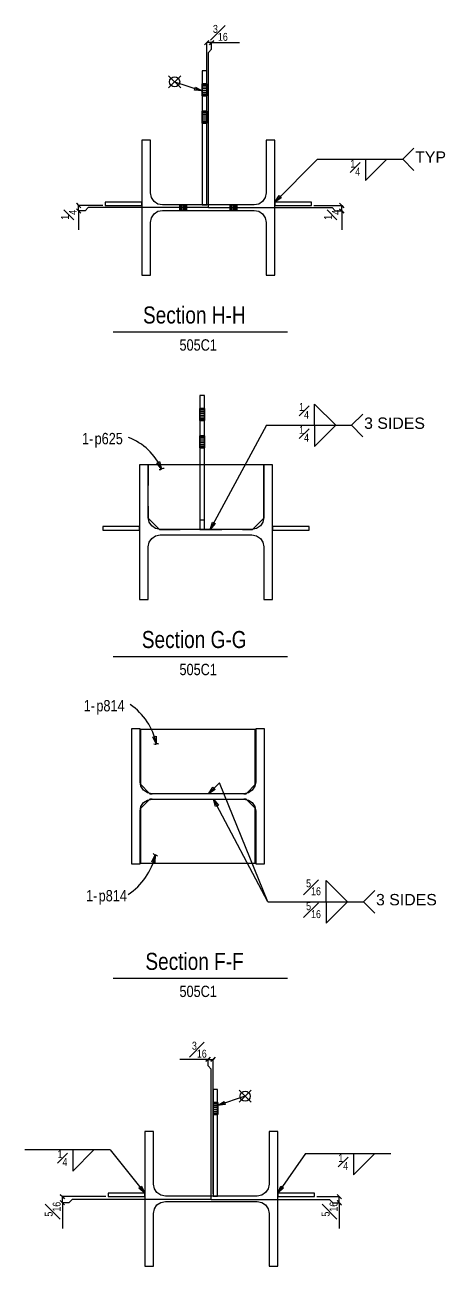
# Model space of a CAD drawing. Extents: x -282 to 52, y -129 to 139.
# Drawn here: x 5.5 to 51.3, y -7.7 to 127.7 of the extents above; entities that cross this region are included whole.
import ezdxf
from ezdxf.enums import TextEntityAlignment as Align

# ---------------------------------------------------------------- set-up
doc = ezdxf.new("R2010")
doc.units = 0
doc.header["$LTSCALE"] = 112.931405
doc.header["$MEASUREMENT"] = 0
doc.linetypes.add('SDS2_5', pattern=[0.04, 0.02, -0.02])
for name, color, linetype in [('OUTLINE', 7, 'CONTINUOUS'), ('SYSTEM_ANNOTATION', 7, 'CONTINUOUS'), ('USER_ANNOTATION', 7, 'CONTINUOUS')]:
    doc.layers.add(name, color=color, linetype=linetype)
doc.styles.add('ARIAL', font='arial.ttf', dxfattribs={"height": 0.2})
doc.styles.add('ARIAL_1', font='arial.ttf', dxfattribs={"width": 0.8, "height": 0.2})

msp = doc.modelspace()

# ---------------------------------------------------------------- linework, layer by layer
at = {"layer": 'OUTLINE', "color": 2, "linetype": 'CONTINUOUS'}
for p, q in [((25.3, 122.7), (24.8, 122.7)), ((24.8, 122.7), (24.8, 108.07)), ((25.3, 108.07), (25.3, 122.7)), ((24.8, 121.29), (24.8, 121.29)), ((25.31, 121.29), (25.3, 121.29)), ((24.8, 119.97), (24.8, 119.97)), ((25.3, 119.97), (25.31, 119.97)), ((24.8, 118.31), (24.8, 118.31)), ((25.31, 118.31), (25.3, 118.31)), ((24.8, 116.99), (24.8, 116.99)), ((25.3, 116.99), (25.31, 116.99)), ((19.17, 115.13), (18.23, 115.13)), ((18.23, 115.13), (18.23, 100.43)), ((19.17, 109.38), (19.17, 115.13)), ((32.73, 115.13), (31.79, 115.13)), ((31.79, 115.13), (31.79, 109.38)), ((32.73, 100.43), (32.73, 115.13)), ((14.23, 108.39), (14.23, 108.01)), ((18.23, 108.39), (14.23, 108.39)), ((18.23, 108.01), (18.23, 108.39)), ((19.27, 108.88), (19.17, 109.38)), ((19.55, 108.45), (19.27, 108.88)), ((19.98, 108.17), (19.55, 108.45)), ((31.4, 108.45), (30.98, 108.17)), ((31.69, 108.88), (31.4, 108.45)), ((31.79, 109.38), (31.69, 108.88)), ((32.73, 108.39), (32.73, 108.01)), ((36.73, 108.39), (32.73, 108.39)), ((36.73, 108.01), (36.73, 108.39)), ((14.23, 108.01), (18.23, 108.01)), ((19.27, 106.67), (19.55, 107.1)), ((19.55, 107.1), (19.98, 107.38)), ((20.48, 108.07), (19.98, 108.17)), ((19.98, 107.38), (20.48, 107.48)), ((30.48, 108.07), (20.48, 108.07)), ((20.48, 107.48), (30.48, 107.48)), ((22.32, 108.08), (22.32, 108.07)), ((22.32, 107.48), (22.32, 107.48)), ((23.13, 108.07), (23.13, 108.08)), ((23.13, 107.48), (23.13, 107.48)), ((24.8, 108.07), (25.3, 108.07)), ((27.82, 108.08), (27.82, 108.07)), ((27.82, 107.48), (27.82, 107.48)), ((28.63, 108.07), (28.63, 108.08)), ((28.63, 107.48), (28.63, 107.48)), ((30.98, 108.17), (30.48, 108.07)), ((30.48, 107.48), (30.98, 107.38)), ((30.98, 107.38), (31.4, 107.1)), ((31.4, 107.1), (31.69, 106.67)), ((32.73, 108.01), (36.73, 108.01)), ((19.17, 106.17), (19.27, 106.67)), ((19.17, 100.43), (19.17, 106.17)), ((31.69, 106.67), (31.79, 106.17)), ((31.79, 106.17), (31.79, 100.43)), ((18.23, 100.43), (19.17, 100.43)), ((31.79, 100.43), (32.73, 100.43)), ((25.05, 87.3), (24.55, 87.3)), ((24.55, 87.3), (24.55, 72.68)), ((25.05, 72.68), (25.05, 87.3)), ((24.55, 85.89), (24.55, 85.89)), ((25.06, 85.89), (25.05, 85.89)), ((24.55, 84.58), (24.55, 84.58)), ((25.05, 84.58), (25.06, 84.58)), ((24.55, 82.89), (24.55, 82.89)), ((25.06, 82.89), (25.05, 82.89)), ((24.55, 81.58), (24.55, 81.58)), ((25.05, 81.58), (25.06, 81.58)), ((18.92, 79.73), (17.98, 79.73)), ((17.98, 79.73), (17.98, 65.03)), ((24.55, 79.73), (18.92, 79.73)), ((18.92, 73.99), (18.92, 79.73)), ((31.54, 79.73), (25.05, 79.73)), ((31.54, 73.98), (31.54, 79.73)), ((32.48, 79.73), (31.54, 79.73)), ((31.54, 79.73), (31.54, 73.99)), ((32.48, 65.03), (32.48, 79.73)), ((19.02, 73.48), (18.92, 73.99)), ((18.94, 73.89), (20.14, 72.69)), ((19.3, 73.06), (19.02, 73.48)), ((30.31, 72.69), (31.52, 73.9)), ((31.44, 73.48), (31.16, 73.06)), ((31.54, 73.99), (31.44, 73.48)), ((13.98, 72.99), (13.98, 72.62)), ((17.98, 72.99), (13.98, 72.99)), ((13.98, 72.62), (17.98, 72.62)), ((17.98, 72.62), (17.98, 72.99)), ((19.73, 72.78), (19.3, 73.06)), ((19.3, 71.7), (19.73, 71.99)), ((20.23, 72.68), (19.73, 72.78)), ((19.73, 71.99), (20.23, 72.09)), ((30.23, 72.68), (20.23, 72.68)), ((20.23, 72.09), (30.23, 72.09)), ((24.55, 72.68), (25.05, 72.68)), ((30.73, 72.78), (30.23, 72.68)), ((30.23, 72.09), (30.73, 71.99)), ((31.16, 73.06), (30.73, 72.78)), ((30.73, 71.99), (31.16, 71.7)), ((32.48, 72.99), (32.48, 72.62)), ((36.48, 72.99), (32.48, 72.99)), ((32.48, 72.62), (36.48, 72.62)), ((36.48, 72.62), (36.48, 72.99)), ((18.92, 70.78), (19.02, 71.28)), ((18.92, 65.03), (18.92, 70.78)), ((19.02, 71.28), (19.3, 71.7)), ((31.16, 71.7), (31.44, 71.28)), ((31.44, 71.28), (31.54, 70.78)), ((31.54, 70.78), (31.54, 65.03)), ((17.98, 65.03), (18.92, 65.03)), ((31.54, 65.03), (32.48, 65.03)), ((18.03, 50.92), (17.09, 50.92)), ((17.09, 50.92), (17.09, 36.22)), ((18.03, 45.17), (18.03, 50.92)), ((30.59, 50.86), (18.09, 50.86)), ((18.09, 50.86), (18.09, 44.87)), ((30.59, 44.87), (30.59, 50.86)), ((31.59, 50.92), (30.65, 50.92)), ((30.65, 50.92), (30.65, 45.17)), ((31.59, 36.22), (31.59, 50.92)), ((18.13, 44.67), (18.03, 45.17)), ((18.1, 44.86), (19.03, 43.93)), ((29.66, 43.93), (30.59, 44.86)), ((30.65, 45.17), (30.55, 44.67)), ((18.42, 44.25), (18.13, 44.67)), ((18.84, 43.96), (18.42, 44.25)), ((19.34, 43.86), (18.84, 43.96)), ((29.34, 43.86), (19.34, 43.86)), ((29.85, 43.96), (29.34, 43.86)), ((30.27, 44.25), (29.85, 43.96)), ((30.55, 44.67), (30.27, 44.25)), ((18.03, 41.96), (18.13, 42.47)), ((18.09, 42.27), (18.09, 36.27)), ((19.03, 43.21), (18.1, 42.28)), ((18.13, 42.47), (18.42, 42.89)), ((18.42, 42.89), (18.84, 43.17)), ((18.84, 43.17), (19.34, 43.27)), ((19.34, 43.27), (29.34, 43.27)), ((29.34, 43.27), (29.85, 43.17)), ((30.59, 42.28), (29.66, 43.21)), ((29.85, 43.17), (30.27, 42.89)), ((30.27, 42.89), (30.55, 42.47)), ((30.55, 42.47), (30.65, 41.96)), ((30.59, 36.27), (30.59, 42.27)), ((18.03, 36.22), (18.03, 41.96)), ((30.65, 41.96), (30.65, 36.22)), ((17.09, 36.22), (18.03, 36.22)), ((18.09, 36.27), (30.59, 36.27)), ((30.65, 36.22), (31.59, 36.22)), ((26.49, 11.61), (25.99, 11.61)), ((25.99, 11.61), (25.99, -0.02)), ((26.49, -0.02), (26.49, 11.61)), ((25.99, 10.2), (25.99, 10.2)), ((26.5, 10.2), (26.49, 10.2)), ((25.99, 8.89), (25.99, 8.89)), ((26.49, 8.89), (26.5, 8.89)), ((19.49, 7.04), (18.55, 7.04)), ((18.55, 7.04), (18.55, -7.66)), ((19.49, 1.29), (19.49, 7.04)), ((33.05, 7.04), (32.11, 7.04)), ((32.11, 7.04), (32.11, 1.29)), ((33.05, -7.66), (33.05, 7.04)), ((14.55, 0.3), (14.55, -0.08)), ((18.55, 0.3), (14.55, 0.3)), ((18.55, -0.08), (18.55, 0.3)), ((19.59, 0.79), (19.49, 1.29)), ((19.87, 0.37), (19.59, 0.79)), ((20.29, 0.08), (19.87, 0.37)), ((20.8, -0.02), (20.29, 0.08)), ((31.3, 0.08), (30.8, -0.02)), ((31.72, 0.37), (31.3, 0.08)), ((32.01, 0.79), (31.72, 0.37)), ((32.11, 1.29), (32.01, 0.79)), ((33.05, 0.3), (33.05, -0.08)), ((37.05, 0.3), (33.05, 0.3)), ((37.05, -0.08), (37.05, 0.3)), ((14.55, -0.08), (18.55, -0.08)), ((19.59, -1.42), (19.87, -0.99)), ((19.87, -0.99), (20.29, -0.71)), ((20.29, -0.71), (20.8, -0.61)), ((30.8, -0.02), (20.8, -0.02)), ((20.8, -0.61), (30.8, -0.61)), ((25.99, -0.02), (26.49, -0.02)), ((30.8, -0.61), (31.3, -0.71)), ((31.3, -0.71), (31.72, -0.99)), ((31.72, -0.99), (32.01, -1.42)), ((33.05, -0.08), (37.05, -0.08)), ((19.49, -1.92), (19.59, -1.42)), ((19.49, -7.66), (19.49, -1.92)), ((32.01, -1.42), (32.11, -1.92)), ((32.11, -1.92), (32.11, -7.66)), ((18.55, -7.66), (19.49, -7.66)), ((32.11, -7.66), (33.05, -7.66))]:
    msp.add_line(p, q, dxfattribs=at)
at = {"layer": 'OUTLINE', "color": 1, "linetype": 'SDS2_5'}
for p, q in [((25.3, 121.29), (24.8, 121.29)), ((24.8, 121.25), (24.8, 121.29)), ((24.8, 121.25), (24.8, 121.25)), ((24.8, 121.25), (25.3, 121.25)), ((24.8, 121.13), (24.8, 121.25)), ((24.8, 121.13), (24.8, 121.13)), ((24.8, 121.13), (25.3, 121.13)), ((24.8, 120.96), (24.8, 121.13)), ((24.8, 120.96), (24.8, 120.96)), ((24.8, 120.96), (25.3, 120.96)), ((24.8, 120.76), (24.8, 120.96)), ((24.8, 120.76), (24.8, 120.76)), ((24.8, 120.76), (25.3, 120.76)), ((24.8, 120.51), (24.8, 120.76)), ((24.8, 120.3), (24.8, 120.51)), ((25.3, 120.51), (24.8, 120.51)), ((24.8, 120.51), (24.8, 120.51)), ((25.3, 121.25), (25.31, 121.25)), ((25.3, 121.13), (25.31, 121.13)), ((25.3, 120.96), (25.31, 120.96)), ((25.3, 120.76), (25.31, 120.76)), ((25.31, 120.51), (25.3, 120.51)), ((25.31, 121.29), (25.31, 121.25)), ((25.31, 121.25), (25.31, 121.13)), ((25.31, 121.13), (25.31, 120.96)), ((25.31, 120.96), (25.31, 120.76)), ((25.31, 120.76), (25.31, 120.51)), ((25.31, 120.51), (25.31, 120.3)), ((25.3, 120.3), (24.8, 120.3)), ((24.8, 120.3), (24.8, 120.3)), ((24.8, 120.13), (24.8, 120.3)), ((25.3, 120.13), (24.8, 120.13)), ((24.8, 120.13), (24.8, 120.13)), ((24.8, 120.02), (24.8, 120.13)), ((25.3, 120.02), (24.8, 120.02)), ((24.8, 120.02), (24.8, 120.02)), ((24.8, 119.97), (24.8, 120.02)), ((24.8, 119.97), (25.3, 119.97)), ((25.31, 120.3), (25.3, 120.3)), ((25.31, 120.13), (25.3, 120.13)), ((25.31, 120.02), (25.3, 120.02)), ((25.31, 120.3), (25.31, 120.13)), ((25.31, 120.13), (25.31, 120.02)), ((25.31, 120.02), (25.31, 119.97)), ((25.3, 118.31), (24.8, 118.31)), ((24.8, 118.27), (24.8, 118.31)), ((24.8, 118.27), (24.8, 118.27)), ((24.8, 118.27), (25.3, 118.27)), ((24.8, 118.15), (24.8, 118.27)), ((24.8, 118.15), (24.8, 118.15)), ((24.8, 118.15), (25.3, 118.15)), ((24.8, 117.98), (24.8, 118.15)), ((24.8, 117.98), (24.8, 117.98)), ((24.8, 117.98), (25.3, 117.98)), ((24.8, 117.78), (24.8, 117.98)), ((25.3, 118.27), (25.31, 118.27)), ((25.3, 118.15), (25.31, 118.15)), ((25.3, 117.98), (25.31, 117.98)), ((25.31, 118.31), (25.31, 118.27)), ((25.31, 118.27), (25.31, 118.15)), ((25.31, 118.15), (25.31, 117.98)), ((25.31, 117.98), (25.31, 117.78)), ((24.8, 117.78), (24.8, 117.78)), ((24.8, 117.78), (25.3, 117.78)), ((24.8, 117.53), (24.8, 117.78)), ((24.8, 117.32), (24.8, 117.53)), ((25.3, 117.53), (24.8, 117.53)), ((24.8, 117.53), (24.8, 117.53)), ((25.3, 117.32), (24.8, 117.32)), ((24.8, 117.32), (24.8, 117.32)), ((24.8, 117.15), (24.8, 117.32)), ((25.3, 117.15), (24.8, 117.15)), ((24.8, 117.15), (24.8, 117.15)), ((24.8, 117.04), (24.8, 117.15)), ((25.3, 117.04), (24.8, 117.04)), ((24.8, 117.04), (24.8, 117.04)), ((24.8, 116.99), (24.8, 117.04)), ((24.8, 116.99), (25.3, 116.99)), ((25.3, 117.78), (25.31, 117.78)), ((25.31, 117.53), (25.3, 117.53)), ((25.31, 117.32), (25.3, 117.32)), ((25.31, 117.15), (25.3, 117.15)), ((25.31, 117.04), (25.3, 117.04)), ((25.31, 117.78), (25.31, 117.53)), ((25.31, 117.53), (25.31, 117.32)), ((25.31, 117.32), (25.31, 117.15)), ((25.31, 117.15), (25.31, 117.04)), ((25.31, 117.04), (25.31, 116.99)), ((22.32, 108.08), (22.35, 108.08)), ((22.32, 108.07), (22.32, 107.48)), ((22.35, 107.48), (22.32, 107.48)), ((22.35, 108.07), (22.35, 108.08)), ((22.35, 108.08), (22.44, 108.08)), ((22.35, 107.48), (22.35, 108.07)), ((22.44, 107.48), (22.35, 107.48)), ((22.35, 107.48), (22.35, 107.48)), ((22.44, 108.07), (22.44, 108.08)), ((22.44, 108.08), (22.57, 108.08)), ((22.44, 107.48), (22.44, 108.07)), ((22.57, 107.48), (22.44, 107.48)), ((22.44, 107.48), (22.44, 107.48)), ((22.57, 108.07), (22.57, 108.08)), ((22.57, 108.08), (22.73, 108.08)), ((22.57, 107.48), (22.57, 108.07)), ((22.73, 107.48), (22.57, 107.48)), ((22.57, 107.48), (22.57, 107.48)), ((22.73, 108.08), (22.73, 108.07)), ((22.73, 108.08), (22.88, 108.08)), ((22.73, 108.07), (22.73, 107.48)), ((22.73, 107.48), (22.73, 107.48)), ((22.88, 107.48), (22.73, 107.48)), ((22.88, 108.08), (23.01, 108.08)), ((22.88, 108.08), (22.88, 108.07)), ((22.88, 108.07), (22.88, 107.48)), ((23.01, 107.48), (22.88, 107.48)), ((22.88, 107.48), (22.88, 107.48)), ((23.01, 108.08), (23.1, 108.08)), ((23.01, 108.08), (23.01, 108.07)), ((23.01, 108.07), (23.01, 107.48)), ((23.1, 107.48), (23.01, 107.48)), ((23.01, 107.48), (23.01, 107.48)), ((23.1, 108.08), (23.13, 108.08)), ((23.1, 108.08), (23.1, 108.07)), ((23.1, 108.07), (23.1, 107.48)), ((23.13, 107.48), (23.1, 107.48)), ((23.1, 107.48), (23.1, 107.48)), ((23.13, 107.48), (23.13, 108.07)), ((27.82, 108.08), (27.85, 108.08)), ((27.82, 108.07), (27.82, 107.48)), ((27.85, 107.48), (27.82, 107.48)), ((27.85, 108.07), (27.85, 108.08)), ((27.85, 108.08), (27.94, 108.08)), ((27.85, 107.48), (27.85, 108.07)), ((27.94, 107.48), (27.85, 107.48)), ((27.85, 107.48), (27.85, 107.48)), ((27.94, 108.07), (27.94, 108.08)), ((27.94, 108.08), (28.07, 108.08)), ((27.94, 107.48), (27.94, 108.07)), ((28.07, 107.48), (27.94, 107.48)), ((27.94, 107.48), (27.94, 107.48)), ((28.07, 108.07), (28.07, 108.08)), ((28.07, 108.08), (28.23, 108.08)), ((28.07, 107.48), (28.07, 108.07)), ((28.23, 107.48), (28.07, 107.48)), ((28.07, 107.48), (28.07, 107.48)), ((28.23, 108.08), (28.23, 108.07)), ((28.23, 108.08), (28.38, 108.08)), ((28.23, 108.07), (28.23, 107.48)), ((28.23, 107.48), (28.23, 107.48)), ((28.38, 107.48), (28.23, 107.48)), ((28.38, 108.08), (28.51, 108.08)), ((28.38, 108.08), (28.38, 108.07)), ((28.38, 108.07), (28.38, 107.48)), ((28.51, 107.48), (28.38, 107.48)), ((28.38, 107.48), (28.38, 107.48)), ((28.51, 108.08), (28.6, 108.08)), ((28.51, 108.08), (28.51, 108.07)), ((28.51, 108.07), (28.51, 107.48)), ((28.6, 107.48), (28.51, 107.48)), ((28.51, 107.48), (28.51, 107.48)), ((28.6, 108.08), (28.63, 108.08)), ((28.6, 108.08), (28.6, 108.07)), ((28.6, 108.07), (28.6, 107.48)), ((28.63, 107.48), (28.6, 107.48)), ((28.6, 107.48), (28.6, 107.48)), ((28.63, 107.48), (28.63, 108.07)), ((25.05, 85.89), (24.55, 85.89)), ((24.55, 85.85), (24.55, 85.89)), ((24.55, 85.85), (24.55, 85.85)), ((24.55, 85.85), (25.05, 85.85)), ((24.55, 85.74), (24.55, 85.85)), ((24.55, 85.74), (24.55, 85.74)), ((24.55, 85.74), (25.05, 85.74)), ((24.55, 85.56), (24.55, 85.74)), ((24.55, 85.56), (24.55, 85.56)), ((24.55, 85.56), (25.05, 85.56)), ((24.55, 85.36), (24.55, 85.56)), ((24.55, 85.36), (24.55, 85.36)), ((24.55, 85.36), (25.05, 85.36)), ((24.55, 85.11), (24.55, 85.36)), ((25.05, 85.85), (25.06, 85.85)), ((25.05, 85.74), (25.06, 85.74)), ((25.05, 85.56), (25.06, 85.56)), ((25.05, 85.36), (25.06, 85.36)), ((25.06, 85.89), (25.06, 85.85)), ((25.06, 85.85), (25.06, 85.74)), ((25.06, 85.74), (25.06, 85.56)), ((25.06, 85.56), (25.06, 85.36)), ((25.06, 85.36), (25.06, 85.11)), ((24.55, 84.91), (24.55, 85.11)), ((25.05, 85.11), (24.55, 85.11)), ((24.55, 85.11), (24.55, 85.11)), ((25.05, 84.91), (24.55, 84.91)), ((24.55, 84.91), (24.55, 84.91)), ((24.55, 84.74), (24.55, 84.91)), ((25.05, 84.74), (24.55, 84.74)), ((24.55, 84.74), (24.55, 84.74)), ((24.55, 84.62), (24.55, 84.74)), ((25.05, 84.62), (24.55, 84.62)), ((24.55, 84.62), (24.55, 84.62)), ((24.55, 84.58), (24.55, 84.62)), ((24.55, 84.58), (25.05, 84.58)), ((25.06, 85.11), (25.05, 85.11)), ((25.06, 84.91), (25.05, 84.91)), ((25.06, 84.74), (25.05, 84.74)), ((25.06, 84.62), (25.05, 84.62)), ((25.06, 85.11), (25.06, 84.91)), ((25.06, 84.91), (25.06, 84.74)), ((25.06, 84.74), (25.06, 84.62)), ((25.06, 84.62), (25.06, 84.58)), ((25.05, 82.89), (24.55, 82.89)), ((24.55, 82.85), (24.55, 82.89)), ((24.55, 82.85), (24.55, 82.85)), ((24.55, 82.85), (25.05, 82.85)), ((24.55, 82.74), (24.55, 82.85)), ((24.55, 82.74), (24.55, 82.74)), ((24.55, 82.74), (25.05, 82.74)), ((24.55, 82.56), (24.55, 82.74)), ((25.05, 82.85), (25.06, 82.85)), ((25.05, 82.74), (25.06, 82.74)), ((25.06, 82.89), (25.06, 82.85)), ((25.06, 82.85), (25.06, 82.74)), ((25.06, 82.74), (25.06, 82.56)), ((24.55, 82.56), (24.55, 82.56)), ((24.55, 82.56), (25.05, 82.56)), ((24.55, 82.36), (24.55, 82.56)), ((24.55, 82.36), (24.55, 82.36)), ((24.55, 82.36), (25.05, 82.36)), ((24.55, 82.11), (24.55, 82.36)), ((24.55, 81.91), (24.55, 82.11)), ((25.05, 82.11), (24.55, 82.11)), ((24.55, 82.11), (24.55, 82.11)), ((25.05, 81.91), (24.55, 81.91)), ((24.55, 81.91), (24.55, 81.91)), ((24.55, 81.74), (24.55, 81.91)), ((25.05, 81.74), (24.55, 81.74)), ((24.55, 81.74), (24.55, 81.74)), ((24.55, 81.62), (24.55, 81.74)), ((25.05, 81.62), (24.55, 81.62)), ((24.55, 81.62), (24.55, 81.62)), ((24.55, 81.58), (24.55, 81.62)), ((24.55, 81.58), (25.05, 81.58)), ((25.05, 82.56), (25.06, 82.56)), ((25.05, 82.36), (25.06, 82.36)), ((25.06, 82.11), (25.05, 82.11)), ((25.06, 81.91), (25.05, 81.91)), ((25.06, 81.74), (25.05, 81.74)), ((25.06, 81.62), (25.05, 81.62)), ((25.06, 82.56), (25.06, 82.36)), ((25.06, 82.36), (25.06, 82.11)), ((25.06, 82.11), (25.06, 81.91)), ((25.06, 81.91), (25.06, 81.74)), ((25.06, 81.74), (25.06, 81.62)), ((25.06, 81.62), (25.06, 81.58)), ((18.91, 79.73), (18.91, 73.92)), ((25.05, 79.73), (24.55, 79.73)), ((18.91, 73.92), (18.94, 73.89)), ((25.05, 73.68), (24.55, 73.68)), ((31.52, 73.9), (31.54, 73.92)), ((31.54, 73.92), (31.54, 73.98)), ((20.14, 72.69), (20.16, 72.67)), ((20.16, 72.67), (30.29, 72.67)), ((30.29, 72.67), (30.31, 72.69)), ((18.09, 44.87), (18.09, 44.86)), ((18.09, 44.86), (18.1, 44.86)), ((30.59, 44.86), (30.59, 44.87)), ((30.59, 44.86), (30.59, 44.86)), ((19.03, 43.93), (19.09, 43.86)), ((19.09, 43.86), (19.34, 43.86)), ((29.34, 43.86), (29.59, 43.86)), ((29.59, 43.86), (29.66, 43.93)), ((18.1, 42.28), (18.09, 42.27)), ((18.09, 42.27), (18.09, 42.27)), ((19.09, 43.27), (19.03, 43.21)), ((19.34, 43.27), (19.09, 43.27)), ((29.59, 43.27), (29.34, 43.27)), ((29.66, 43.21), (29.59, 43.27)), ((30.59, 42.27), (30.59, 42.28)), ((30.59, 42.27), (30.59, 42.27)), ((26.49, 10.2), (25.99, 10.2)), ((25.99, 10.16), (25.99, 10.2)), ((25.99, 10.16), (25.99, 10.16)), ((25.99, 10.16), (26.49, 10.16)), ((25.99, 10.04), (25.99, 10.16)), ((25.99, 10.04), (25.99, 10.04)), ((25.99, 10.04), (26.49, 10.04)), ((25.99, 9.87), (25.99, 10.04)), ((25.99, 9.87), (25.99, 9.87)), ((25.99, 9.87), (26.49, 9.87)), ((25.99, 9.67), (25.99, 9.87)), ((25.99, 9.67), (25.99, 9.67)), ((25.99, 9.67), (26.49, 9.67)), ((25.99, 9.42), (25.99, 9.67)), ((26.49, 10.16), (26.5, 10.16)), ((26.49, 10.04), (26.5, 10.04)), ((26.49, 9.87), (26.5, 9.87)), ((26.49, 9.67), (26.5, 9.67)), ((26.5, 10.2), (26.5, 10.16)), ((26.5, 10.16), (26.5, 10.04)), ((26.5, 10.04), (26.5, 9.87)), ((26.5, 9.87), (26.5, 9.67)), ((26.5, 9.67), (26.5, 9.42)), ((25.99, 9.21), (25.99, 9.42)), ((26.49, 9.42), (25.99, 9.42)), ((25.99, 9.42), (25.99, 9.42)), ((26.49, 9.21), (25.99, 9.21)), ((25.99, 9.21), (25.99, 9.21)), ((25.99, 9.04), (25.99, 9.21)), ((26.49, 9.04), (25.99, 9.04)), ((25.99, 9.04), (25.99, 9.04)), ((25.99, 8.93), (25.99, 9.04)), ((26.49, 8.93), (25.99, 8.93)), ((25.99, 8.93), (25.99, 8.93)), ((25.99, 8.89), (25.99, 8.93)), ((25.99, 8.89), (26.49, 8.89)), ((26.5, 9.42), (26.49, 9.42)), ((26.5, 9.21), (26.49, 9.21)), ((26.5, 9.04), (26.49, 9.04)), ((26.5, 8.93), (26.49, 8.93)), ((26.5, 9.42), (26.5, 9.21)), ((26.5, 9.21), (26.5, 9.04)), ((26.5, 9.04), (26.5, 8.93)), ((26.5, 8.93), (26.5, 8.89))]:
    msp.add_line(p, q, dxfattribs=at)
at = {"layer": 'SYSTEM_ANNOTATION', "color": 1, "linetype": 'CONTINUOUS'}
for p, q in [((21.14, 120.84), (22.46, 122.16)), ((21.14, 122.16), (22.46, 120.84)), ((21.8, 121.5), (24.8, 120.5)), ((23.96, 120.6), (24.07, 120.93)), ((24.8, 120.5), (23.96, 120.6)), ((24.07, 120.93), (24.8, 120.5)), ((24.8, 120.5), (24.8, 120.5)), ((29.49, 10.87), (26.49, 9.87)), ((28.83, 10.21), (30.15, 11.53)), ((28.83, 11.53), (30.15, 10.21)), ((26.49, 9.87), (27.22, 10.3)), ((27.33, 9.96), (26.49, 9.87)), ((26.49, 9.87), (26.49, 9.87)), ((27.22, 10.3), (27.33, 9.96))]:
    msp.add_line(p, q, dxfattribs=at)
at = {"layer": 'SYSTEM_ANNOTATION', "color": 3, "linetype": 'CONTINUOUS'}
for p, q in [((15.11, 94.23), (34.11, 94.23)), ((15.11, 58.83), (34.11, 58.83)), ((15.11, 23.73), (34.11, 23.73))]:
    msp.add_line(p, q, dxfattribs=at)
at = {"layer": 'SYSTEM_ANNOTATION', "color": 1, "linetype": 'CONTINUOUS'}
for centre in [(21.8, 121.5), (29.49, 10.87)]:
    msp.add_circle(centre, 0.55, dxfattribs=at)
at = {"layer": 'USER_ANNOTATION', "color": 1, "linetype": 'CONTINUOUS'}
for p, q in [((25.54, 126.01), (25.06, 125.54)), ((25.3, 125.78), (25.54, 126.01)), ((26.07, 126.01), (25.6, 125.54)), ((25.83, 125.78), (26.07, 126.01)), ((25.06, 125.54), (25.3, 125.78)), ((25.83, 125.78), (25.3, 125.78)), ((25.3, 125.78), (25.3, 125.78)), ((25.3, 108.32), (25.3, 125.78)), ((25.48, 124.71), (25.83, 125.07)), ((25.48, 107.78), (25.48, 124.71)), ((25.6, 125.54), (25.83, 125.78)), ((25.83, 125.07), (25.83, 125.78)), ((25.83, 125.78), (28.89, 125.78)), ((46.68, 113.05), (47.91, 114.28)), ((37.39, 113.05), (32.73, 108.39)), ((37.39, 113.05), (46.68, 113.05)), ((42.62, 113.05), (42.62, 110.73)), ((42.62, 110.73), (44.94, 113.05)), ((46.68, 113.05), (47.91, 111.82)), ((32.73, 108.39), (33.19, 109.1)), ((33.44, 108.85), (32.73, 108.39)), ((32.73, 108.39), (32.73, 108.39)), ((33.19, 109.1), (33.44, 108.85)), ((11.56, 107.77), (11.09, 108.25)), ((11.09, 108.25), (11.32, 108.01)), ((11.56, 107.19), (11.09, 107.66)), ((11.09, 107.66), (11.32, 107.42)), ((11.32, 107.42), (11.32, 108.01)), ((11.32, 108.01), (11.32, 108.01)), ((11.32, 108.01), (11.56, 107.77)), ((13.98, 108.01), (11.32, 108.01)), ((12.03, 107.42), (11.32, 107.42)), ((11.32, 107.42), (11.32, 105.34)), ((11.32, 107.42), (11.56, 107.19)), ((12.38, 107.78), (12.03, 107.42)), ((25.48, 107.78), (12.38, 107.78)), ((25.48, 107.78), (38.97, 107.78)), ((36.98, 108.01), (40.03, 108.01)), ((38.97, 107.78), (39.32, 107.42)), ((39.32, 107.42), (40.03, 107.42)), ((40.26, 107.77), (39.79, 108.25)), ((39.79, 108.25), (40.03, 108.01)), ((40.26, 107.19), (39.79, 107.66)), ((39.79, 107.66), (40.03, 107.42)), ((40.03, 107.42), (40.03, 108.01)), ((40.03, 108.01), (40.03, 108.01)), ((40.03, 108.01), (40.26, 107.77)), ((40.03, 107.42), (40.03, 105.34)), ((40.03, 107.42), (40.26, 107.19)), ((37.05, 84.04), (37.05, 86.36)), ((37.05, 86.36), (39.37, 84.04)), ((31.82, 84.04), (25.68, 72.68)), ((31.82, 84.04), (41.11, 84.04)), ((37.05, 84.04), (37.05, 81.71)), ((37.05, 81.71), (39.37, 84.04)), ((41.11, 84.04), (42.34, 85.27)), ((41.11, 84.04), (42.34, 82.8)), ((19.85, 79.92), (20.16, 80.09)), ((20.38, 79.27), (19.85, 79.92)), ((20.16, 80.09), (20.38, 79.27)), ((20.38, 79.27), (20.38, 79.27)), ((25.68, 72.68), (25.92, 73.49)), ((26.23, 73.32), (25.68, 72.68)), ((25.92, 73.49), (26.23, 73.32)), ((25.68, 72.68), (25.68, 72.68)), ((19.42, 50.04), (19.77, 50.13)), ((19.77, 50.13), (19.8, 49.29)), ((19.8, 49.29), (19.42, 50.04)), ((19.8, 49.29), (19.8, 49.29)), ((26.7, 45.05), (25.51, 43.86)), ((31.96, 32.07), (26.7, 45.05)), ((26.7, 45.05), (26.7, 45.05)), ((25.51, 43.86), (25.97, 44.57)), ((26.22, 44.32), (25.51, 43.86)), ((25.51, 43.86), (25.51, 43.86)), ((25.97, 44.57), (26.22, 44.32)), ((31.96, 32.07), (26.04, 43.27)), ((26.04, 43.27), (26.04, 43.27)), ((26.04, 43.27), (26.58, 42.63)), ((26.27, 42.46), (26.04, 43.27)), ((26.58, 42.63), (26.27, 42.46)), ((19.3, 36.45), (19.69, 37.19)), ((19.69, 37.19), (19.64, 36.35)), ((19.69, 37.19), (19.69, 37.19)), ((19.64, 36.35), (19.3, 36.45)), ((38.34, 32.07), (38.34, 34.4)), ((38.34, 34.4), (40.67, 32.07)), ((42.41, 32.07), (43.64, 33.31)), ((31.96, 32.07), (42.41, 32.07)), ((38.34, 32.07), (38.34, 29.75)), ((38.34, 29.75), (40.67, 32.07)), ((42.41, 32.07), (43.64, 30.84)), ((25.21, 14.65), (25.68, 15.12)), ((25.68, 15.12), (25.44, 14.89)), ((25.76, 14.65), (26.23, 15.12)), ((26.23, 15.12), (25.99, 14.89)), ((25.44, 14.89), (22.38, 14.89)), ((25.44, 14.89), (25.21, 14.65)), ((25.44, 14.18), (25.44, 14.89)), ((25.44, 14.89), (25.99, 14.89)), ((25.8, 13.82), (25.44, 14.18)), ((25.99, 14.89), (25.76, 14.65)), ((25.8, -0.39), (25.8, 13.82)), ((25.99, 14.89), (25.99, 14.89)), ((25.99, 0.23), (25.99, 14.89)), ((14.75, 5.03), (5.46, 5.03)), ((10.68, 5.03), (10.68, 2.71)), ((10.68, 2.71), (13, 5.03)), ((14.75, 5.03), (18.55, 0.3)), ((36.09, 4.62), (33.05, 0.3)), ((36.09, 4.62), (45.38, 4.62)), ((41.31, 4.62), (41.31, 2.29)), ((41.31, 2.29), (43.64, 4.62)), ((9.79, -0.31), (9.32, 0.16)), ((9.32, 0.16), (9.55, -0.08)), ((17.89, 0.83), (18.17, 1.05)), ((18.55, 0.3), (17.89, 0.83)), ((18.17, 1.05), (18.55, 0.3)), ((18.55, 0.3), (18.55, 0.3)), ((33.05, 0.3), (33.38, 1.08)), ((33.67, 0.87), (33.05, 0.3)), ((33.05, 0.3), (33.05, 0.3)), ((33.38, 1.08), (33.67, 0.87)), ((39.99, -0.31), (39.52, 0.16)), ((39.52, 0.16), (39.76, -0.08)), ((9.79, -0.98), (9.32, -0.51)), ((9.32, -0.51), (9.55, -0.74)), ((9.55, -0.74), (9.55, -0.08)), ((9.55, -0.08), (9.55, -0.08)), ((9.55, -0.08), (9.79, -0.31)), ((14.3, -0.08), (9.55, -0.08)), ((10.26, -0.74), (9.55, -0.74)), ((9.55, -0.74), (9.55, -3.56)), ((9.55, -0.74), (9.79, -0.98)), ((10.62, -0.39), (10.26, -0.74)), ((25.8, -0.39), (10.62, -0.39)), ((25.8, -0.39), (38.7, -0.39)), ((37.3, -0.08), (39.76, -0.08)), ((38.7, -0.39), (39.05, -0.74)), ((39.05, -0.74), (39.76, -0.74)), ((39.99, -0.98), (39.52, -0.51)), ((39.52, -0.51), (39.76, -0.74)), ((39.76, -0.74), (39.76, -0.08)), ((39.76, -0.08), (39.76, -0.08)), ((39.76, -0.08), (39.99, -0.31)), ((39.76, -0.74), (39.76, -3.56)), ((39.76, -0.74), (39.99, -0.98))]:
    msp.add_line(p, q, dxfattribs=at)
for centre, radius, start, end in [((14.41, 76.63), 6.53, 23.8848, 68.8848), ((20.2, 79.53), 0.313, 252.5145, 305.6446), ((20.57, 79.02), 0.313, 72.5145, 125.6446), ((13.19, 47.99), 6.74, 11.0771, 56.0771), ((19.68, 49.57), 0.313, 239.5941, 292.7242), ((19.93, 49), 0.313, 59.5941, 112.7242), ((12.98, 38.63), 6.87, 302.9304, 347.9304), ((19.73, 37.51), 0.313, 209.4785, 262.6086), ((19.65, 36.88), 0.313, 29.4785, 82.6086)]:
    msp.add_arc(centre, radius, start, end, dxfattribs=at)

# ---------------------------------------------------------------- texts
at = {"layer": 'SYSTEM_ANNOTATION', "color": 3, "linetype": 'CONTINUOUS', "style": 'ARIAL', "width": 0.8}
for s, p in [('Section H-H', (18.35, 95.14)), ('Section G-G', (18.22, 59.75)), ('Section F-F', (18.61, 24.65))]:
    msp.add_text(s, height=1.8579, dxfattribs=at).set_placement(p)
at = {"layer": 'SYSTEM_ANNOTATION', "color": 1, "linetype": 'CONTINUOUS', "style": 'ARIAL', "width": 0.8}
for p in [(22.33, 92.18), (22.33, 56.79), (22.33, 21.69)]:
    msp.add_text('505C1', height=1.239, dxfattribs=at).set_placement(p)
at = {"layer": 'USER_ANNOTATION', "color": 1, "linetype": 'CONTINUOUS', "style": 'ARIAL'}
for s, p in [('TYP', (48.04, 113.29)), ('3 SIDES', (42.47, 84.27)), ('3 SIDES', (43.77, 32.31))]:
    msp.add_text(s, height=1.239, dxfattribs=at).set_placement(p, align=Align.MIDDLE_LEFT)
at = {"layer": 'USER_ANNOTATION', "color": 1, "linetype": 'CONTINUOUS', "style": 'ARIAL', "width": 0.8}
for s, p in [('1-', (11.7, 81.97)), ('p625', (13.07, 81.97)), ('1-', (11.88, 52.84)), ('p814', (13.26, 52.84)), ('1-', (12.14, 32.12)), ('p814', (13.51, 32.12))]:
    msp.add_text(s, height=1.239, dxfattribs=at).set_placement(p)
at = {"layer": 'USER_ANNOTATION', "color": 1, "linetype": 'CONTINUOUS', "char_height": 1.2386, "style": 'ARIAL_1'}
for s, insert, attachment_point in [('\\A1;{\\H0.70x;\\S3#16;}', (25.98, 125.97), 7), ('\\A1;{\\H0.70x;\\S1#4;}', (42.04, 113.01), 3), ('\\A1;{\\H0.70x;\\S1#4;}', (36.46, 84.75), 9), ('\\A1;{\\H0.70x;\\S1#4;}', (36.46, 83.99), 3), ('\\A1;{\\H0.70x;\\S5#16;}', (37.76, 32.79), 9), ('\\A1;{\\H0.70x;\\S5#16;}', (37.76, 32.03), 3), ('\\A1;{\\H0.70x;\\S3#16;}', (25.3, 15.08), 9), ('\\A1;{\\H0.70x;\\S1#4;}', (10.1, 4.99), 3), ('\\A1;{\\H0.70x;\\S1#4;}', (40.73, 4.57), 3)]:
    msp.add_mtext(s, dxfattribs=dict(at, insert=insert, attachment_point=attachment_point))
at = {"layer": 'USER_ANNOTATION', "color": 1, "linetype": 'CONTINUOUS', "char_height": 1.2386, "attachment_point": 9, "rotation": 90, "style": 'ARIAL_1'}
for s, insert in [('\\A1;{\\H0.70x;\\S1#4;}', (11.13, 107.53)), ('\\A1;{\\H0.70x;\\S1#4;}', (39.84, 107.53)), ('\\A1;{\\H0.70x;\\S5#16;}', (9.36, -0.64)), ('\\A1;{\\H0.70x;\\S5#16;}', (39.57, -0.64))]:
    msp.add_mtext(s, dxfattribs=dict(at, insert=insert))

doc.saveas('drawing.dxf')
